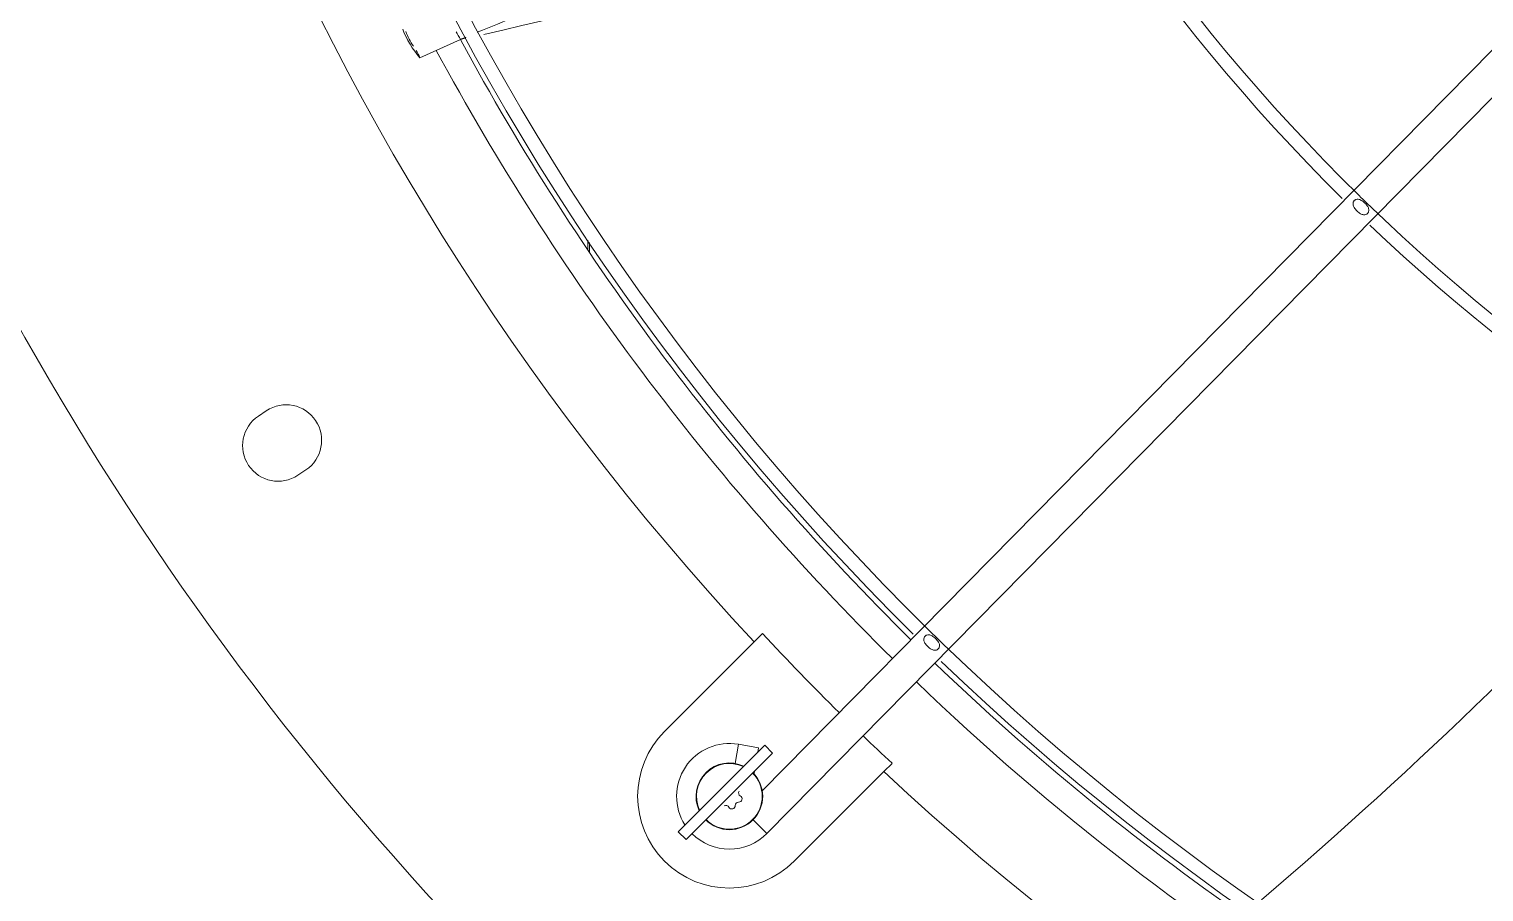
# Model space of a CAD drawing. Header units: millimetres. Extents: x 113490 to 142599, y -20467 to 115.
# Drawn here: x 130816.7 to 131078.5, y -11730.7 to -11575.6 of the extents above; entities that cross this region are included whole.
import ezdxf

# ---------------------------------------------------------------- set-up
doc = ezdxf.new("R2010")
doc.units = ezdxf.units.MM
doc.layers.add('DV3_0', color=7, linetype='Continuous')

msp = doc.modelspace()

# ---------------------------------------------------------------- linework, layer by layer
at = {"layer": 'DV3_0', "color": 7, "linetype": 'Continuous', "lineweight": 15}
for p, q in [((131282.2, -11374.23), (130948.6, -11712.53)), ((130949.45, -11720.21), (131287.11, -11377.79)), ((130887.01, -11580.72), (130894.28, -11577.43)), ((130895.24, -11577.1), (130895.18, -11577.02)), ((130917.2, -11615.3), (130917.2, -11613.5)), ((130917.51, -11613.95), (130917.51, -11615.75)), ((130859.36, -11644.2), (130857.95, -11645.15)), ((130865.06, -11655.79), (130866.47, -11654.85)), ((130948.62, -11684.27), (130947.13, -11685.77)), ((130947.13, -11685.77), (130931.02, -11701.88)), ((130933.49, -11719.91), (130949.05, -11704.35)), ((130950.46, -11705.77), (130934.91, -11721.32)), ((130947.95, -11704.83), (130944.33, -11704.19)), ((130947.82, -11705.58), (130947.95, -11704.83)), ((130950.46, -11705.77), (130949.05, -11704.35)), ((130947.21, -11709.02), (130947.12, -11709.51)), ((130954.35, -11725.21), (130970.46, -11709.1)), ((130970.46, -11709.1), (130971.96, -11707.61)), ((130933.49, -11719.91), (130934.91, -11721.32))]:
    msp.add_line(p, q, dxfattribs=at)
at = {"layer": 'DV3_0', "color": 7, "linetype": 'Continuous', "lineweight": 20}
for p, q in [((130943.73, -11707.63), (130944.33, -11704.19)), ((130946.96, -11717.76), (130949.45, -11720.21))]:
    msp.add_line(p, q, dxfattribs=at)
at = {"layer": 'DV3_0', "color": 7, "linetype": 'Continuous', "lineweight": 15}
for centre, radius, start, end in [((131296.24, -11359.99), 477.5, 136.9802, 223.0198), ((131296.24, -11359.99), 456, 136.2282, 225.3442), ((131296.24, -11359.99), 453.5, 135.9912, 225.5589), ((131296.24, -11359.99), 343.5, 135.6595, 225.6229), ((131296.24, -11359.99), 346, 136.506, 225.3203), ((131296.24, -11359.99), 551.5, 195.4775, 254.5225), ((130485.8, -9772.02), 1851.09, 282.88324, 286.35055), ((129787.24, -8765.95), 3021.46, 291.55519, 291.85481), ((130899.43, -11569.72), 16.59, 200.6412, 221.5271), ((130894.11, -11572.73), 10.18, 198.7545, 215.5358), ((131296.24, -11359.99), 457, 208.4298, 225.4011), ((131296.24, -11359.99), 464.96, 208.158, 208.3412), ((131296.24, -11359.99), 343.5, 225.9212, 315.6512), ((131296.24, -11359.99), 343.5, 225.6229, 225.9212), ((131296.24, -11359.99), 346, 226.461, 270), ((130862.92, -11649.53), 6.4, 303.75, 123.75), ((130861.5, -11650.47), 6.4, 123.75, 303.75), ((130471.84, -11069), 872.24, 310.5122, 317.77416), ((129699.45, -10413.41), 1921.39, 315.69478, 319.02272), ((131296.24, -11359.99), 453.5, 225.9915, 315.56), ((131296.24, -11359.99), 475.39, 223.011, 225.4011), ((131296.24, -11359.99), 453.5, 225.5589, 225.9915), ((131296.24, -11359.99), 457, 226.1533, 235.1929), ((131296.24, -11359.99), 456, 226.2335, 270), ((130942.68, -11713.54), 16.5, 135, 315), ((131296.24, -11359.99), 475.39, 226.1242, 226.989), ((130942.68, -11713.54), 9.5, 80, 212.8167), ((130942.68, -11713.54), 6, 64.4712, 205.5288), ((130942.68, -11713.54), 5.91, 64.7712, 205.2288), ((131296.24, -11359.99), 477.5, 226.9802, 313.0198), ((130942.68, -11713.54), 6, 225, 45), ((130942.68, -11713.54), 5.91, 225, 45), ((130944.94, -11712.94), 0.6, 148.8788, 241.1212), ((130944.36, -11713.99), 0.6, 268.8617, 61.1383), ((130942.08, -11715.79), 0.6, 28.8788, 121.1212), ((130943.13, -11715.21), 0.6, 208.8618, 1.1382), ((130944.33, -11715.19), 0.6, 88.8788, 181.1212), ((130942.68, -11713.54), 9.5, 225, 270), ((130942.68, -11713.54), 9.5, 270, 315.4011)]:
    msp.add_arc(centre, radius, start, end, dxfattribs=at)
at = {"layer": 'DV3_0', "color": 7, "linetype": 'Continuous', "lineweight": 20}
for centre, radius, start, end in [((131294.82, -11361.4), 455.08, 208.1401, 208.34), ((131296.24, -11359.99), 461.75, 208.3699, 225.4011), ((131296.24, -11359.99), 461.75, 226.1456, 238.5954)]:
    msp.add_arc(centre, radius, start, end, dxfattribs=at)
at = {"layer": 'DV3_0', "color": 7, "linetype": 'Continuous', "lineweight": 15}
for points, knots in [([(130894.28, -11577.43), (130894.31, -11577.42), (130894.38, -11577.39), (130894.47, -11577.36), (130894.56, -11577.32), (130894.68, -11577.28), (130894.82, -11577.23), (130894.97, -11577.19), (130895.1, -11577.15), (130895.19, -11577.13), (130895.23, -11577.11), (130895.24, -11577.1), (130895.24, -11577.1), (130895.24, -11577.1)], [0, 0, 0, 0, 0.062517, 0.125211, 0.188491, 0.252013, 0.379928, 0.50779, 0.633992, 0.757648, 0.879107, 0.939522, 1, 1, 1, 1]), ([(131057.51, -11608.71), (131057.47, -11608.75), (131057.38, -11608.84), (131057.14, -11608.95), (131056.74, -11608.99), (131056.31, -11608.81), (131055.92, -11608.55), (131055.61, -11608.27), (131055.33, -11607.97), (131055.06, -11607.6), (131054.87, -11607.18), (131054.9, -11606.78), (131055.01, -11606.54), (131055.09, -11606.45), (131055.13, -11606.41)], [0, 0, 0, 0, 0.040471, 0.081926, 0.180876, 0.319892, 0.408079, 0.503208, 0.597701, 0.68481, 0.821378, 0.918632, 0.959731, 1, 1, 1, 1]), ([(131055.13, -11606.41), (131055.18, -11606.37), (131055.27, -11606.28), (131055.51, -11606.17), (131055.9, -11606.13), (131056.34, -11606.31), (131056.72, -11606.58), (131057.03, -11606.85), (131057.32, -11607.16), (131057.59, -11607.53), (131057.77, -11607.95), (131057.74, -11608.34), (131057.63, -11608.58), (131057.55, -11608.67), (131057.51, -11608.71)], [0, 0, 0, 0, 0.040443, 0.081793, 0.180216, 0.319289, 0.407802, 0.503208, 0.598506, 0.68594, 0.822069, 0.918689, 0.959722, 1, 1, 1, 1]), ([(130980.27, -11687.04), (130980.23, -11687.08), (130980.14, -11687.17), (130979.9, -11687.28), (130979.5, -11687.32), (130979.07, -11687.14), (130978.68, -11686.88), (130978.37, -11686.6), (130978.09, -11686.3), (130977.82, -11685.92), (130977.64, -11685.5), (130977.67, -11685.11), (130977.78, -11684.87), (130977.86, -11684.78), (130977.9, -11684.73)], [0, 0, 0, 0, 0.040441, 0.08184, 0.180502, 0.319168, 0.407275, 0.502441, 0.597059, 0.684342, 0.821198, 0.918588, 0.959713, 1, 1, 1, 1]), ([(130977.9, -11684.73), (130977.94, -11684.69), (130978.03, -11684.61), (130978.27, -11684.49), (130978.67, -11684.46), (130979.1, -11684.64), (130979.48, -11684.9), (130979.8, -11685.18), (130980.08, -11685.48), (130980.35, -11685.86), (130980.53, -11686.28), (130980.5, -11686.67), (130980.39, -11686.91), (130980.31, -11687), (130980.27, -11687.04)], [0, 0, 0, 0, 0.040419, 0.081737, 0.180004, 0.318741, 0.407079, 0.502384, 0.597672, 0.685216, 0.821732, 0.918627, 0.959704, 1, 1, 1, 1]), ([(130946.91, -11709.32), (130946.93, -11709.3), (130946.98, -11709.25), (130947.08, -11709.15), (130947.17, -11709.06), (130947.21, -11709.02)], [0.93699996, 0.93699996, 0.93699996, 0.93699996, 0.94570082, 0.97250001, 1, 1, 1, 1])]:
    msp.add_open_spline(points, degree=3, knots=knots, dxfattribs=at)

doc.saveas('drawing.dxf')
